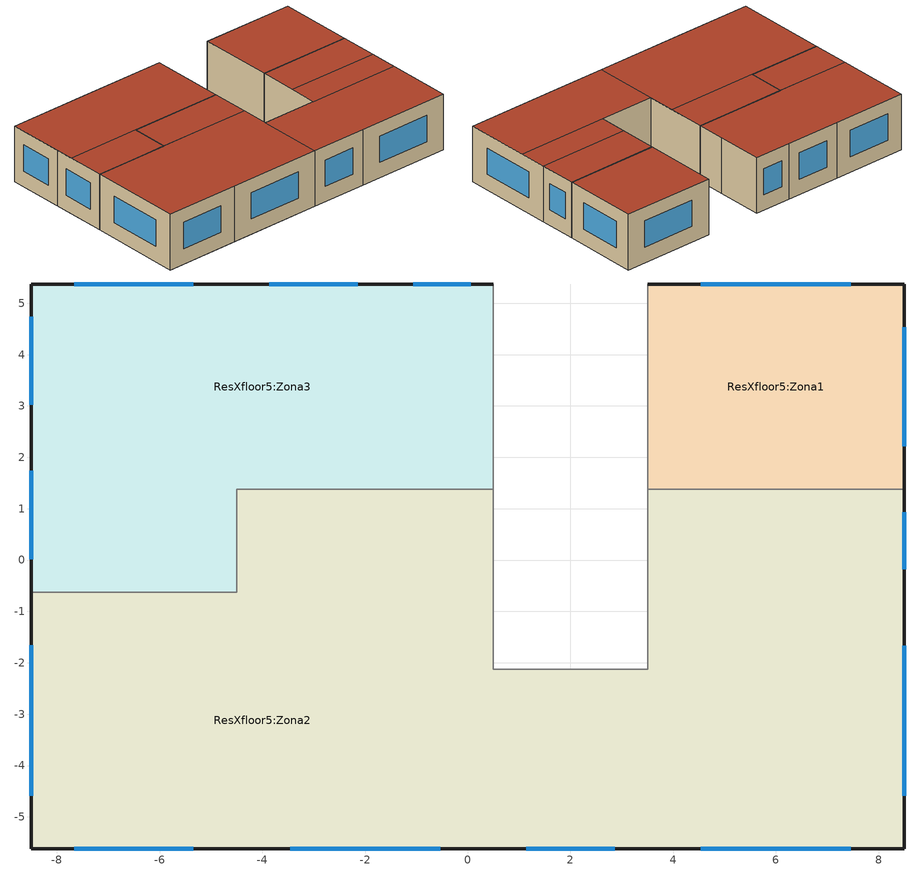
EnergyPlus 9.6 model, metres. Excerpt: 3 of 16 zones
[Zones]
ResXfloor5:Zona3
 floor to ResXfloor4:Zona3 (Pavimento interno di progetto_Reversed_Rev): -4.5,-0.62 -8.5,-0.62 -8.5,1.38 -4.5,1.38 z12; 0.5,1.38 -8.5,1.38 -8.5,5.38 0.5,5.38 z12
 wall outside (_wall_MOD): 0.5,5.38 -1.5,5.38 -4.5,5.38 -8.5,5.38 -8.5,2.38 -8.5,-0.62 z12:15
 wall to ResXfloor5:Zona2 (115mm single leaf brick (plastered both sides)): -8.5,-0.62 -6,-0.62 -4.5,-0.62 -4.5,1.38 -1.5,1.38 0.5,1.38 z12:15
 wall to StairXnoHVAC:Zona1 (Parete semi-esposta di progetto): 0.5,1.38 0.5,2.88 0.5,5.38 z12:15
 window (Dbl LoE (e2=.1) Clr 6mm/13mm Arg - 1001): 0.06,5.38 -1.06,5.38 / -2.14,5.38 -3.86,5.38 / -5.34,5.38 -7.66,5.38 / -8.5,4.74 -8.5,3.02 / -8.5,1.74 -8.5,0.02 z12.84:14.26
 roof outside (_FlatRoof_mod): -8.5,-0.62 -4.5,-0.62 -4.5,1.38 -8.5,1.38 z15; -8.5,1.38 0.5,1.38 0.5,5.38 -8.5,5.38 z15
ResXfloor5:Zona2
 floor to ResXfloor4:Zona2 (Pavimento interno di progetto_Reversed_Rev): 8.5,-2.12 3.5,-2.12 3.5,1.38 8.5,1.38 z12; 8.5,-5.62 0.5,-5.62 0.5,-2.12 8.5,-2.12 z12; 0.5,-0.62 -4.5,-0.62 -4.5,1.38 0.5,1.38 z12; 0.5,-5.62 -8.5,-5.62 -8.5,-0.62 0.5,-0.62 z12
 wall outside (_wall_MOD): -8.5,-0.62 -8.5,-5.62 -4.5,-5.62 0.5,-5.62 3.5,-5.62 8.5,-5.62 8.5,-0.62 8.5,1.38 z12:15
 wall to StairXnoHVAC:Zona1 (Parete semi-esposta di progetto): 3.5,1.38 3.5,-2.12 0.5,-2.12 0.5,1.38 z12:15
 wall to ResXfloor5:Zona1 (115mm single leaf brick (plastered both sides)): 8.5,1.38 3.5,1.38 z12:15
 window (Dbl LoE (e2=.1) Clr 6mm/13mm Arg - 1001): -8.5,-1.66 -8.5,-4.58 / -7.66,-5.62 -5.34,-5.62 / -3.46,-5.62 -0.54,-5.62 / 1.14,-5.62 2.86,-5.62 / 4.54,-5.62 7.46,-5.62 / 8.5,-4.58 8.5,-1.66 / 8.5,-0.18 8.5,0.94 z12.84:14.26
 roof outside (_FlatRoof_mod): -4.5,-0.62 0.5,-0.62 0.5,1.37 -4.5,1.37 z15; 3.5,-0.62 8.5,-0.62 8.5,1.37 3.5,1.37 z15; 3.5,-2.13 8.5,-2.13 8.5,-0.62 3.5,-0.62 z15; 0.5,-5.63 8.5,-5.63 8.5,-2.13 0.5,-2.13 z15; -8.5,-5.63 0.5,-5.63 0.5,-0.62 -8.5,-0.62 z15
ResXfloor5:Zona1
 floor to ResXfloor4:Zona1 (Pavimento interno di progetto_Reversed_Rev): 8.5,1.38 3.5,1.38 3.5,5.38 8.5,5.38 z12
 wall outside (_wall_MOD): 8.5,1.38 8.5,5.38 3.5,5.38 z12:15
 wall to StairXnoHVAC:Zona1 (Parete semi-esposta di progetto): 3.5,5.38 3.5,1.38 z12:15
 window (Dbl LoE (e2=.1) Clr 6mm/13mm Arg - 1001): 8.5,2.21 8.5,4.54 / 7.46,5.38 4.54,5.38 z12.84:14.26
 roof outside (_FlatRoof_mod): 3.5,1.38 8.5,1.38 8.5,5.38 3.5,5.38 z15
[Site:Location]
Senza titolo (01-01:31-12)  (01-01:31-12): Latitude {deg}=45.22; Longitude {deg}=7.65; Time Zone {hr}=1; Elevation {m}=287
[Site:GroundTemperature:BuildingSurface]
18, 18, 18, 18, 18, 18, 18, 18, 18, 18, 18, 18
[Site:GroundTemperature:Deep]
14, 14, 14, 14, 14, 14, 14, 14, 14, 14, 14, 14
[Site:GroundTemperature:Shallow]
14, 14, 14, 14, 14, 14, 14, 14, 14, 14, 14, 14
[Site:GroundTemperature:FCfactorMethod]
1.99, 1.11, 2.67, 5.12, 11.52, 16.46, 19.79, 20.81, 19.08, 15.24, 10.12, 5.36
[Site:GroundReflectance]
0.2, 0.2, 0.2, 0.2, 0.2, 0.2, 0.2, 0.2, 0.2, 0.2, 0.2, 0.2
[Site:GroundReflectance:SnowModifier]
2, 2
[SizingPeriod:DesignDay] Day of Month=15; Humidity Condition Type=WetBulb; Barometric Pressure {Pa}=97924.4; Rain Indicator=No; Snow Indicator=No
Name | Month | Day Type | Maximum Dry-Bulb Temperature {C} | Daily Dry-Bulb Temperature Range {deltaC} | Wetbulb or DewPoint at Maximum Dry-Bulb {C} | Wind Speed {m/s} | Wind Direction {deg} | Daylight Saving Time Indicator | Solar Model Indicator | Sky Clearness
Summer Design Day in Senza titolo (01-01:31-12) Giu | 6 | SummerDesignDay | 31.8 | 11.1 | 22.9 | 0 | 0 | Yes | ASHRAEClearSky | 0.98
Summer Design Day in Senza titolo (01-01:31-12) Lug | 7 | SummerDesignDay | 32.1 | 11 | 22.8 | 0 | 0 | Yes | ASHRAEClearSky | 0.98
Summer Design Day in Senza titolo (01-01:31-12) Ago | 8 | SummerDesignDay | 32.8 | 11.5 | 23.5 | 0 | 0 | Yes | ASHRAEClearSky | 0.98
Summer Design Day in Senza titolo (01-01:31-12) Set | 9 | SummerDesignDay | 29 | 11.5 | 20.2 | 0 | 0 | Yes | ASHRAEClearSky | 0.98
Winter Design Day in Senza titolo (01-01:31-12) | 1 | WinterDesignDay | -5.9 | 0 | -5.9 | 0.6 | 300 | No |  | 0
[Building]
Building: North Axis {deg}=0; Terrain=Suburbs; Loads Convergence Tolerance Value {W}=.04; Temperature Convergence Tolerance Value {deltaC}=.4; Solar Distribution=FullExterior; Maximum Number of Warmup Days=25; Minimum Number of Warmup Days=6
[Material:NoMass]
9_RVAL_4: Roughness=Rough; Thermal Resistance {m2-K/W}=.18; Thermal Absorptance=0.9; Solar Absorptance=0.7; Visible Absorptance=0.7
[Construction]
Pavimento interno di progetto_Reversed_Rev; Massa interna di progetto: Cast Concrete (Dense)_.1
115mm single leaf brick (plastered both sides): Gypsum Plastering_.013, Brickwork Inner_.115, Gypsum Plastering_.013
Parete semi-esposta di progetto: Brickwork Outer_.1, XPS Extruded Polystyrene  - CO2 Blowing_.0795, Concrete Block (Medium)_.1, Gypsum Plastering_.013
_wall_MOD: Cement/plaster/mortar - cement plaster sand aggregate_.015, _Insulation_.0001, Brick_.06, 9_RVAL_4, Concrete Block (Medium)_.13, Gypsum Plastering_.015
_FlatRoof_mod: Asphalt 1_.01, MW Glass Wool (rolls)_.0001, Cement/plaster/mortar - cement plaster_.04, Concrete cast - dense reinforced_.2, Plasterboard_.013
Dbl LoE (e2=.1) Clr 6mm/13mm Arg - 1001: 42, 1004, 3
Dbl LoE (e2=.1) Clr 6mm/13mm Arg - 2001: 20002, 42, 1004, 3
[WindowMaterial:Gas]
1004: Gas Type=Argon; Thickness {m}=.013
[WindowMaterial:Glazing] Optical Data Type=SpectralAverage; Thickness {m}=.006; Infrared Transmittance at Normal Incidence=0; Front Side Infrared Hemispherical Emissivity=.84; Conductivity {W/m-K}=.9; Dirt Correction Factor for Solar and Visible Transmittance=1
Name | Solar Transmittance at Normal Incidence | Front Side Solar Reflectance at Normal Incidence | Back Side Solar Reflectance at Normal Incidence | Visible Transmittance at Normal Incidence | Front Side Visible Reflectance at Normal Incidence | Back Side Visible Reflectance at Normal Incidence | Back Side Infrared Hemispherical Emissivity
3 | .775 | .071 | .071 | .881 | .08 | .08 | .84
42 | .6 | .17 | .22 | .84 | .055 | .078 | .1
[WindowMaterial:Blind]
20002: Slat Orientation=Horizontal; Slat Width {m}=0.025; Slat Separation {m}=0.01875; Slat Thickness {m}=0.001; Slat Angle {deg}=45; Slat Conductivity {W/m-K}=0.9; Slat Beam Solar Transmittance=0; Front Side Slat Beam Solar Reflectance=0.5; Back Side Slat Beam Solar Reflectance=0.5; Slat Diffuse Solar Transmittance=0; Front Side Slat Diffuse Solar Reflectance=0.5; Back Side Slat Diffuse Solar Reflectance=0.5; Slat Beam Visible Transmittance=0; Front Side Slat Beam Visible Reflectance=0.5; Back Side Slat Beam Visible Reflectance=0.5; Slat Diffuse Visible Transmittance=0; Front Side Slat Diffuse Visible Reflectance=0.5; Back Side Slat Diffuse Visible Reflectance=0.5; Slat Infrared Hemispherical Transmittance=0; Front Side Slat Infrared Hemispherical Emissivity=0.9; Back Side Slat Infrared Hemispherical Emissivity=0.9; Blind to Glass Distance {m}=0.05; Blind Top Opening Multiplier=0.5; Blind Bottom Opening Multiplier=0.5; Blind Left Side Opening Multiplier=0.5; Blind Right Side Opening Multiplier=0.5; Minimum Slat Angle {deg}=0; Maximum Slat Angle {deg}=180
[Material] Roughness=Rough
Name | Thickness {m} | Conductivity {W/m-K} | Density {kg/m3} | Specific Heat {J/kg-K} | Thermal Absorptance | Solar Absorptance | Visible Absorptance
Cast Concrete (Dense)_.1 | .1 | 1.4 | 2100 | 840 | 0.9 | 0.6 | 0.6
Gypsum Plastering_.013 | .013 | 0.4 | 1000 | 1000 | 0.9 | 0.5 | 0.5
Brickwork Inner_.115 | .115 | 0.62 | 1700 | 800 | 0.9 | 0.7 | 0.7
Brickwork Outer_.1 | .1 | 0.84 | 1700 | 800 | 0.9 | 0.7 | 0.7
XPS Extruded Polystyrene  - CO2 Blowing_.0795 | .0795 | 0.034 | 35 | 1400 | 0.9 | 0.6 | 0.6
Concrete Block (Medium)_.1 | .1 | 0.51 | 1400 | 1000 | 0.9 | 0.6 | 0.6
Cement/plaster/mortar - cement plaster sand aggregate_.015 | .015 | 0.72 | 1860 | 840 | 0.9 | 0.6 | 0.6
_Insulation_.0001 | .0001 | .04 | 15 | 1400 | .9 | .6 | .6
Brick_.06 | .06 | 0.72 | 1920 | 840 | 0.9 | 0.6 | 0.6
Concrete Block (Medium)_.13 | .13 | 0.51 | 1400 | 1000 | 0.9 | 0.6 | 0.6
Gypsum Plastering_.015 | .015 | 0.4 | 1000 | 1000 | 0.9 | 0.5 | 0.5
Asphalt 1_.01 | .01 | 0.7 | 2100 | 1000 | 0.9 | 0.85 | 0.9
MW Glass Wool (rolls)_.0001 | .0001 | 0.04 | 12 | 840 | 0.9 | 0.6 | 0.6
Cement/plaster/mortar - cement plaster_.04 | .04 | 0.72 | 1760 | 840 | 0.9 | 0.6 | 0.6
Concrete cast - dense reinforced_.2 | .2 | 1.9 | 2300 | 840 | 0.9 | 0.6 | 0.6
Plasterboard_.013 | .013 | 0.25 | 2800 | 896 | 0.9 | 0.5 | 0.5
[WindowShadingControl] Shading Type=ExteriorBlind; Construction with Shading=Dbl LoE (e2=.1) Clr 6mm/13mm Arg - 2001; Shading Control Type=OnIfHighOutdoorAirTempAndHighHorizontalSolar; Schedule=Summer (Northern Hemisphere); Setpoint {W/m2, W or deg C}=24; Shading Control Is Scheduled=Yes; Glare Control Is Active=No; Type of Slat Angle Control for Blinds=FixedSlatAngle; Setpoint 2 {W/m2 or deg C}=120; Multiple Surface Control Type=Group
Name | Zone | Fenestration Surface 1 | Fenestration Surface 2 | Fenestration Surface 3 | Fenestration Surface 4 | Fenestration Surface 5 | Fenestration Surface 6 | Fenestration Surface 7
131001 | ResXfloor5:Zona3 | ResXfloor5:Zona3_Wall_7_0_0_0_0_0_Win | ResXfloor5:Zona3_Wall_8_0_0_0_0_0_Win | ResXfloor5:Zona3_Wall_9_0_0_0_0_0_Win | ResXfloor5:Zona3_Wall_10_0_0_0_0_0_Win | ResXfloor5:Zona3_Wall_11_0_0_0_0_0_Win
141001 | ResXfloor5:Zona2 | ResXfloor5:Zona2_Wall_8_0_0_0_0_0_Win | ResXfloor5:Zona2_Wall_9_0_0_0_0_0_Win | ResXfloor5:Zona2_Wall_10_0_0_0_0_0_Win | ResXfloor5:Zona2_Wall_11_0_0_0_0_0_Win | ResXfloor5:Zona2_Wall_12_0_0_0_0_0_Win | ResXfloor5:Zona2_Wall_13_0_0_0_0_0_Win | ResXfloor5:Zona2_Wall_14_0_0_0_0_0_Win
151001 | ResXfloor5:Zona1 | ResXfloor5:Zona1_Wall_2_0_0_0_0_0_Win | ResXfloor5:Zona1_Wall_3_0_0_0_0_0_Win
[Zone] Type=1; Multiplier=1; Zone Inside Convection Algorithm=TARP; Part of Total Floor Area=Yes
Name | Volume {m3} | Floor Area {m2}
ResXfloor5:Zona3 | 131.9602 | 43.9867
ResXfloor5:Zona2 | 301.5398 | 100.5133
ResXfloor5:Zona1 | 60 | 20
[ZoneContaminantSourceAndSink:Generic:Constant] Design Generation Rate {m3/s}=.000001; Generation Schedule=_EN16798-1_RES_OCC; Design Removal Coefficient {m3/s}=0; Removal Schedule=_EN16798-1_RES_OCC
Name | Zone
ResXfloor5:Zona3 Contaminant | ResXfloor5:Zona3
ResXfloor5:Zona2 Contaminant | ResXfloor5:Zona2
ResXfloor5:Zona1 Contaminant | ResXfloor5:Zona1
[PEOPLE] Number of People Schedule=_EN16798-1_RES_OCC; Number of People Calculation Method=People/Area; People per Floor Area {person/m2}=.0188; Fraction Radiant=.3; Sensible Heat Fraction=AutoCalculate; Carbon Dioxide Generation Rate {m3/s-W}=3.82e-08; Enable ASHRAE 55 Comfort Warnings=No; Mean Radiant Temperature Calculation Type=ZoneAveraged; Work Efficiency Schedule=Work efficiency; Clothing Insulation Calculation Method=ClothingInsulationSchedule; Air Velocity Schedule=Default Air Velocity for Comfort Calculations; Thermal Comfort Model 1 Type=Fanger; Thermal Comfort Model 2 Type=AdaptiveCEN15251
Name | Zone or ZoneList or Space or SpaceList | Activity Level Schedule | Clothing Insulation Schedule
People ResXfloor5:Zona3 | ResXfloor5:Zona3 | Activity Schedule 1521 | Clothing Schedule 1521
People ResXfloor5:Zona2 | ResXfloor5:Zona2 | Activity Schedule 1536 | Clothing Schedule 1536
People ResXfloor5:Zona1 | ResXfloor5:Zona1 | Activity Schedule 1555 | Clothing Schedule 1555
[Lights] Schedule=_EN16798-1_RES_light; Design Level Calculation Method=Watts/Area; Watts per Zone Floor Area {W/m2}=3; Return Air Fraction=0; Fraction Radiant=.42; Fraction Visible=.18; Fraction Replaceable=1
Name | Zone or ZoneList or Space or SpaceList
ResXfloor5:Zona3 General lighting | ResXfloor5:Zona3
ResXfloor5:Zona2 General lighting | ResXfloor5:Zona2
ResXfloor5:Zona1 General lighting | ResXfloor5:Zona1
[OtherEquipment] Fuel Type=Electricity; Schedule=_EN16798-1_RES_Appliances; Design Level Calculation Method=Watts/Area; Power per Zone Floor Area {W/m2}=3; Fraction Latent=0; Fraction Radiant=.2; Fraction Lost=0; Carbon Dioxide Generation Rate {m3/s-W}=0
Name | Zone or ZoneList or Space or SpaceList
ResXfloor5:Zona3 Miscellaneous gain | ResXfloor5:Zona3
ResXfloor5:Zona2 Miscellaneous gain | ResXfloor5:Zona2
ResXfloor5:Zona1 Miscellaneous gain | ResXfloor5:Zona1
[WaterUse:Equipment] Flow Rate Fraction Schedule=_EN16798-1_RES_OCC
Name | Peak Flow Rate {m3/s} | Target Temperature Schedule | Hot Water Supply Temperature Schedule | Cold Water Supply Temperature Schedule | Zone
DHW ResXfloor5:Zona3 | 4.22949e-07 | DHW Supply Temperature ResXfloor5:Zona3 | DHW Supply Temperature ResXfloor5:Zona3 | DHW Mains Temperature ResXfloor5:Zona3 | ResXfloor5:Zona3
DHW ResXfloor5:Zona2 | 9.66474e-07 | DHW Supply Temperature ResXfloor5:Zona2 | DHW Supply Temperature ResXfloor5:Zona2 | DHW Mains Temperature ResXfloor5:Zona2 | ResXfloor5:Zona2
DHW ResXfloor5:Zona1 | 1.92308e-07 | DHW Supply Temperature ResXfloor5:Zona1 | DHW Supply Temperature ResXfloor5:Zona1 | DHW Mains Temperature ResXfloor5:Zona1 | ResXfloor5:Zona1
[Daylighting:Controls] Daylighting Method=SplitFlux; Availability Schedule=On; Lighting Control Type=Continuous; Minimum Input Power Fraction for Continuous or ContinuousOff Dimming Control=.1; Minimum Light Output Fraction for Continuous or ContinuousOff Dimming Control=0.1; Number of Stepped Control Steps=1; Probability Lighting will be Reset When Needed in Manual Stepped Control=1; Glare Calculation Azimuth Angle of View Direction Clockwise from Zone y-Axis {deg}=0; Maximum Allowable Discomfort Glare Index=22; DElight Gridding Resolution {m2}=1; Fraction of Lights Controlled by Reference Point 1=1; Illuminance Setpoint at Reference Point 1 {lux}=100
Name | Zone or Space | Glare Calculation Daylighting Reference Point | Daylighting Reference Point 1
ResXfloor5:Zona3 | ResXfloor5:Zona3 | ResXfloor5:Zona3 Ref Point 1 | ResXfloor5:Zona3 Ref Point 1
ResXfloor5:Zona2 | ResXfloor5:Zona2 | ResXfloor5:Zona2 Ref Point 1 | ResXfloor5:Zona2 Ref Point 1
ResXfloor5:Zona1 | ResXfloor5:Zona1 | ResXfloor5:Zona1 Ref Point 1 | ResXfloor5:Zona1 Ref Point 1
[ZoneInfiltration:DesignFlowRate] Schedule=On 24/7; Design Flow Rate Calculation Method=Flow/zone; Constant Term Coefficient=1; Temperature Term Coefficient=0; Velocity Term Coefficient=0; Velocity Squared Term Coefficient=0
Name | Zone or ZoneList | Design Flow Rate {m3/s}
ResXfloor5:Zona3 Infiltration | ResXfloor5:Zona3 | .025659
ResXfloor5:Zona2 Infiltration | ResXfloor5:Zona2 | .058633
ResXfloor5:Zona1 Infiltration | ResXfloor5:Zona1 | .011667
[ZoneVentilation:DesignFlowRate] Schedule=Summer (Northern Hemisphere); Design Flow Rate Calculation Method=Flow/zone; Ventilation Type=NATURAL; Fan Pressure Rise {Pa}=0; Fan Total Efficiency=1; Constant Term Coefficient=1; Temperature Term Coefficient=0; Velocity Term Coefficient=0; Velocity Squared Term Coefficient=0; Minimum Indoor Temperature {C}=18; Maximum Indoor Temperature {C}=100; Delta Temperature {deltaC}=2; Minimum Outdoor Temperature {C}=-100; Maximum Outdoor Temperature {C}=100; Maximum Wind Speed {m/s}=40
Name | Zone or ZoneList | Design Flow Rate {m3/s}
ResXfloor5:Zona3 Nat Vent | ResXfloor5:Zona3 | .183278
ResXfloor5:Zona2 Nat Vent | ResXfloor5:Zona2 | .418805
ResXfloor5:Zona1 Nat Vent | ResXfloor5:Zona1 | .083333
[InternalMass] Construction=Massa interna di progetto
Name | Zone or ZoneList | Surface Area {m2}
ResXfloor5:Zona3 Internal mass | ResXfloor5:Zona3 | 100
ResXfloor5:Zona2 Internal mass | ResXfloor5:Zona2 | 112
[Sizing:Zone] Zone Cooling Design Supply Air Temperature Input Method=SupplyAirTemperature; Zone Cooling Design Supply Air Temperature {C}=12; Zone Cooling Design Supply Air Temperature Difference {deltaC}=0; Zone Heating Design Supply Air Temperature Input Method=SupplyAirTemperature; Zone Heating Design Supply Air Temperature {C}=35; Zone Heating Design Supply Air Temperature Difference {deltaC}=0; Zone Cooling Design Supply Air Humidity Ratio {kgWater/kgDryAir}=0.0077; Zone Heating Design Supply Air Humidity Ratio {kgWater/kgDryAir}=0.0156; Zone Heating Sizing Factor=1.25; Zone Cooling Sizing Factor=1.15; Cooling Design Air Flow Method=DesignDay; Cooling Minimum Air Flow Fraction=0; Heating Design Air Flow Method=DesignDay
Name | Design Specification Outdoor Air Object | Design Specification Zone Air Distribution Object
ResXfloor5:Zona3 | ResXfloor5:Zona3 | ResXfloor5:Zona3
ResXfloor5:Zona2 | ResXfloor5:Zona2 | ResXfloor5:Zona2
ResXfloor5:Zona1 | ResXfloor5:Zona1 | ResXfloor5:Zona1
[DesignSpecification:ZoneAirDistribution] Zone Air Distribution Effectiveness in Cooling Mode=1; Zone Air Distribution Effectiveness in Heating Mode=1
ResXfloor5:Zona3; ResXfloor5:Zona2; ResXfloor5:Zona1
[DesignSpecification:OutdoorAir] Outdoor Air Method=Sum; Outdoor Air Flow per Person {m3/s-person}=.01; Outdoor Air Flow per Zone Floor Area {m3/s-m2}=0; Outdoor Air Flow per Zone {m3/s}=0; Outdoor Air Flow Air Changes per Hour {1/hr}=0; Outdoor Air Schedule=_EN16798-1_RES_OCC
ResXfloor5:Zona3; ResXfloor5:Zona2; ResXfloor5:Zona1
[ZoneControl:Thermostat] Control Type Schedule=Zone Control Type Sched
Name | Zone or ZoneList | Control 1
ResXfloor5:Zona3 Thermostat | ResXfloor5:Zona3 | Dual Setpoint - Zone ResXfloor5:Zona3
ResXfloor5:Zona2 Thermostat | ResXfloor5:Zona2 | Dual Setpoint - Zone ResXfloor5:Zona2
ResXfloor5:Zona1 Thermostat | ResXfloor5:Zona1 | Dual Setpoint - Zone ResXfloor5:Zona1
[ThermostatSetpoint:DualSetpoint]
Name | Heating Setpoint Temperature Schedule | Cooling Setpoint Temperature Schedule
Dual Setpoint - Zone ResXfloor5:Zona3 | ResXfloor5:Zona3 Heating Setpoint Schedule | ResXfloor5:Zona3 Cooling SP Sch
Dual Setpoint - Zone ResXfloor5:Zona2 | ResXfloor5:Zona2 Heating Setpoint Schedule | ResXfloor5:Zona2 Cooling SP Sch
Dual Setpoint - Zone ResXfloor5:Zona1 | ResXfloor5:Zona1 Heating Setpoint Schedule | ResXfloor5:Zona1 Cooling SP Sch
[Zone equipment]
ResXfloor5:Zona3: ResXfloor5:Zona3 Ideal Loads Air
ResXfloor5:Zona2: ResXfloor5:Zona2 Ideal Loads Air
ResXfloor5:Zona1: ResXfloor5:Zona1 Ideal Loads Air
[ZoneHVAC:IdealLoadsAirSystem] Maximum Heating Supply Air Temperature {C}=35; Minimum Cooling Supply Air Temperature {C}=12; Maximum Heating Supply Air Humidity Ratio {kgWater/kgDryAir}=0.0156; Minimum Cooling Supply Air Humidity Ratio {kgWater/kgDryAir}=0.0077; Heating Limit=LimitCapacity; Maximum Heating Air Flow Rate {m3/s}=Autosize; Maximum Sensible Heating Capacity {W}=Autosize; Cooling Limit=LimitFlowRateAndCapacity; Maximum Cooling Air Flow Rate {m3/s}=Autosize; Maximum Total Cooling Capacity {W}=Autosize; Dehumidification Control Type=None; Humidification Control Type=None; Outdoor Air Economizer Type=NoEconomizer; Heat Recovery Type=Sensible; Sensible Heat Recovery Effectiveness=0.7; Latent Heat Recovery Effectiveness=0.65
Name | Heating Availability Schedule | Cooling Availability Schedule | Design Specification Outdoor Air Object
ResXfloor5:Zona3 Ideal Loads Air | ResXfloor5:Zona3 Heating Availability Sch | ResXfloor5:Zona3 Cooling Availability Sch | ResXfloor5:Zona3
ResXfloor5:Zona2 Ideal Loads Air | ResXfloor5:Zona2 Heating Availability Sch | ResXfloor5:Zona2 Cooling Availability Sch | ResXfloor5:Zona2
ResXfloor5:Zona1 Ideal Loads Air | ResXfloor5:Zona1 Heating Availability Sch | ResXfloor5:Zona1 Cooling Availability Sch | ResXfloor5:Zona1
[Schedule:Compact]
On; On 24/7: Through: 12/31, For: AllDays, Until: 24:00, 1
Work efficiency: Through: 12/31, For: AllDays, Until: 24:00, 0
Summer (Northern Hemisphere): Through: 31 Mar, For: AllDays, Until: 24:00, 0, Through: 30 Sep, For: AllDays, Until: 24:00, 1, Through: 31 Dec, For: AllDays, Until: 24:00, 0
Default Air Velocity for Comfort Calculations: Through: 12/31, For: AllDays, Until: 24:00, 0.137
_EN16798-1_RES_light: Through: 31 Dec, For: Weekdays SummerDesignDay Weekends, Until: 07:00, 0, Until: 11:00, 0.15, Until: 17:00, 0.05, Until: 23:00, 0.2, Until: 24:00, 0.15, For: WinterDesignDay AllOtherDays, Until: 24:00, 0
Activity Schedule 1521; Activity Schedule 1536; Activity Schedule 1555: Through: 12/31, For: AllDays, Until: 24:00, 130
Clothing Schedule 1521; Clothing Schedule 1536; Clothing Schedule 1555: Through: 4/1, For: AllDays, Until: 24:00, 1, Through: 9/30, For: AllDays, Until: 24:00, .5, Through: 12/31, For: AllDays, Until: 24:00, 1
DHW Supply Temperature ResXfloor5:Zona3; DHW Supply Temperature ResXfloor5:Zona2; DHW Supply Temperature ResXfloor5:Zona1: Through: 12/31, For: AllDays, Until: 24:00, 65
DHW Mains Temperature ResXfloor5:Zona3; DHW Mains Temperature ResXfloor5:Zona2; DHW Mains Temperature ResXfloor5:Zona1: Through: 12/31, For: AllDays, Until: 24:00, 10
ResXfloor5:Zona3 Heating Setpoint Schedule; ResXfloor5:Zona2 Heating Setpoint Schedule; ResXfloor5:Zona1 Heating Setpoint Schedule: Through: 31 Mar, For: Weekdays SummerDesignDay WinterDesignDay, Until: 06:00, 12, Until: 09:00, 20, Until: 16:00, 12, Until: 22:00, 20, Until: 24:00, 12, For: Weekends, Until: 07:00, 12, Until: 22:00, 20, Until: 24:00, 12, For: AllOtherDays, Until: 24:00, -50, Through: 30 Sep, For: AllDays, Until: 24:00, -50, Through: 31 Dec, For: Weekdays SummerDesignDay WinterDesignDay, Until: 06:00, 12, Until: 09:00, 20, Until: 16:00, 12, Until: 22:00, 20, Until: 24:00, 12, For: Weekends, Until: 07:00, 12, Until: 22:00, 20, Until: 24:00, 12, For: AllOtherDays, Until: 24:00, -50
ResXfloor5:Zona3 Heating Availability Sch; ResXfloor5:Zona2 Heating Availability Sch; ResXfloor5:Zona1 Heating Availability Sch: Through: 31 Mar, For: Weekdays SummerDesignDay WinterDesignDay, Until: 06:00, 1, Until: 09:00, 1, Until: 16:00, 1, Until: 22:00, 1, Until: 24:00, 1, For: Weekends, Until: 07:00, 1, Until: 22:00, 1, Until: 24:00, 1, For: AllOtherDays, Until: 24:00, 0, Through: 30 Sep, For: AllDays, Until: 24:00, 0, Through: 31 Dec, For: Weekdays SummerDesignDay WinterDesignDay, Until: 06:00, 1, Until: 09:00, 1, Until: 16:00, 1, Until: 22:00, 1, Until: 24:00, 1, For: Weekends, Until: 07:00, 1, Until: 22:00, 1, Until: 24:00, 1, For: AllOtherDays, Until: 24:00, 0
ResXfloor5:Zona3 Cooling SP Sch; ResXfloor5:Zona2 Cooling SP Sch; ResXfloor5:Zona1 Cooling SP Sch: Through: 31 Mar, For: AllDays, Until: 24:00, 100, Through: 30 Sep, For: Weekdays SummerDesignDay WinterDesignDay, Until: 09:00, 100, Until: 14:00, 28, Until: 22:00, 26, Until: 24:00, 28, For: Weekends, Until: 09:00, 100, Until: 22:00, 26, Until: 24:00, 28, For: AllOtherDays, Until: 24:00, 100, Through: 31 Dec, For: AllDays, Until: 24:00, 100
ResXfloor5:Zona3 Cooling Availability Sch; ResXfloor5:Zona2 Cooling Availability Sch; ResXfloor5:Zona1 Cooling Availability Sch: Through: 31 Mar, For: AllDays, Until: 24:00, 0, Through: 30 Sep, For: Weekdays SummerDesignDay WinterDesignDay, Until: 09:00, 0, Until: 14:00, 1, Until: 22:00, 1, Until: 24:00, 1, For: Weekends, Until: 09:00, 0, Until: 22:00, 1, Until: 24:00, 1, For: AllOtherDays, Until: 24:00, 0, Through: 31 Dec, For: AllDays, Until: 24:00, 0
[SCHEDULE:COMPACT]
_EN16798-1_RES_OCC: Through: 31 Dec, For: WinterDesignDay, Until: 24:00, 0, For: Weekends, Until: 07:00, 1, Until: 23:00, 0.8, Until: 24:00, 1, For: AllOtherDays, Until: 07:00, 1, Until: 10:00, 0.5, Until: 14:00, 0.1, Until: 17:00, 0.2, Until: 20:00, 0.5, Until: 23:00, 0.8, Until: 24:00, 1
_EN16798-1_RES_Appliances: Through: 31 Dec, For: WinterDesignDay, Until: 24:00, 0, For: AllOtherDays, Until: 08:00, 0.5, Until: 10:00, 0.7, Until: 12:00, 0.5, Until: 16:00, 0.6, Until: 18:00, 0.5, Until: 20:00, 0.7, Until: 23:00, 0.8, Until: 24:00, 0.6
[Schedule:Day:Hourly]
Summer Control Type Day Sch; Winter Control Type Day Sch: 4, 4, 4, 4, 4, 4, 4, 4, 4, 4, 4, 4, 4, 4, 4, 4, 4, 4, 4, 4, 4, 4, 4, 4
[Schedule:Week:Daily]
Summer Control Type Week Sch: Summer Control Type Day Sch, Summer Control Type Day Sch, Summer Control Type Day Sch, Summer Control Type Day Sch, Summer Control Type Day Sch, Summer Control Type Day Sch, Summer Control Type Day Sch, Summer Control Type Day Sch, Summer Control Type Day Sch, Summer Control Type Day Sch, Summer Control Type Day Sch, Summer Control Type Day Sch
Winter Control Type Week Sch: Winter Control Type Day Sch, Winter Control Type Day Sch, Winter Control Type Day Sch, Winter Control Type Day Sch, Winter Control Type Day Sch, Winter Control Type Day Sch, Winter Control Type Day Sch, Winter Control Type Day Sch, Winter Control Type Day Sch, Winter Control Type Day Sch, Winter Control Type Day Sch, Winter Control Type Day Sch
[Schedule:Year]
Zone Control Type Sched: Winter Control Type Week Sch, 1, 1, 3, 31, Summer Control Type Week Sch, 4, 1, 9, 30, Winter Control Type Week Sch, 10, 1, 12, 31
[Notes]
Template di convenzione geometrica : ASHRAE 90.1
Geometria e area superficiale della zona : 2-Esterno
Metodo di calcolo del volume della zona : 2-Esterno
Metodo di calcolo della area a pavimento della zona : 2-Esterno
Metodo del rapporto superfici vetrate superfici opache : 2-Esterno
Hourly weather file: C:\ProgramData\DesignBuilder\Weather Data\ITA_TORINO-CASELLE_IGDG.epw
